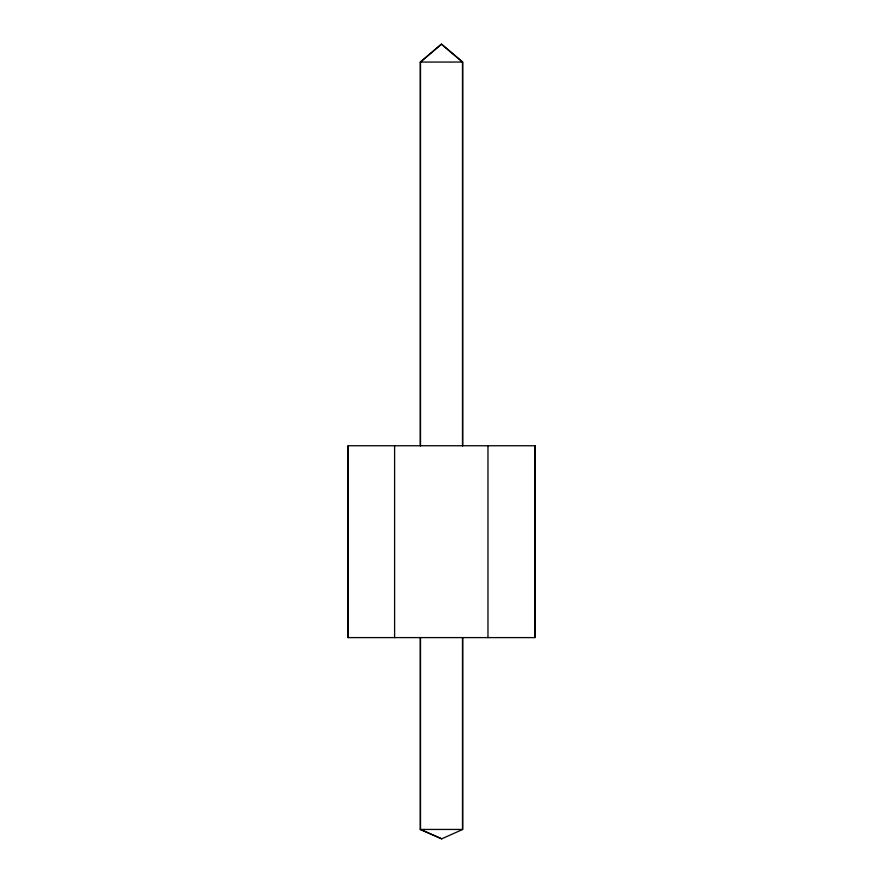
<?xml version="1.0" encoding="UTF-8"?>
<svg xmlns="http://www.w3.org/2000/svg" width="883" height="883" viewBox="0 0 883 883"><rect width="100%" height="100%" fill="white"/><g stroke="black" fill="none" stroke-linecap="round" stroke-linejoin="round"><path stroke-width="1.32" d="M420.286 445.749L420.286 62.053L441.334 44.15L462.493 62.053L462.493 445.749M420.286 62.053L462.493 62.053M420.286 637.603L420.286 829.446L462.493 829.446L462.493 637.603M441.853 838.85L420.507 829.446L420.507 637.603M420.286 829.446L441.643 838.85L462.714 829.446L462.714 637.603M534.756 445.749L534.756 637.603M487.968 445.749L487.968 637.603M462.714 445.749L462.714 62.053L441.555 44.15L420.507 62.053L420.507 445.749M394.602 445.749L394.602 637.603M348.244 445.749L348.244 637.603M534.977 445.749L348.023 445.749L348.023 637.603L534.977 637.603L534.977 445.749"/></g></svg>
